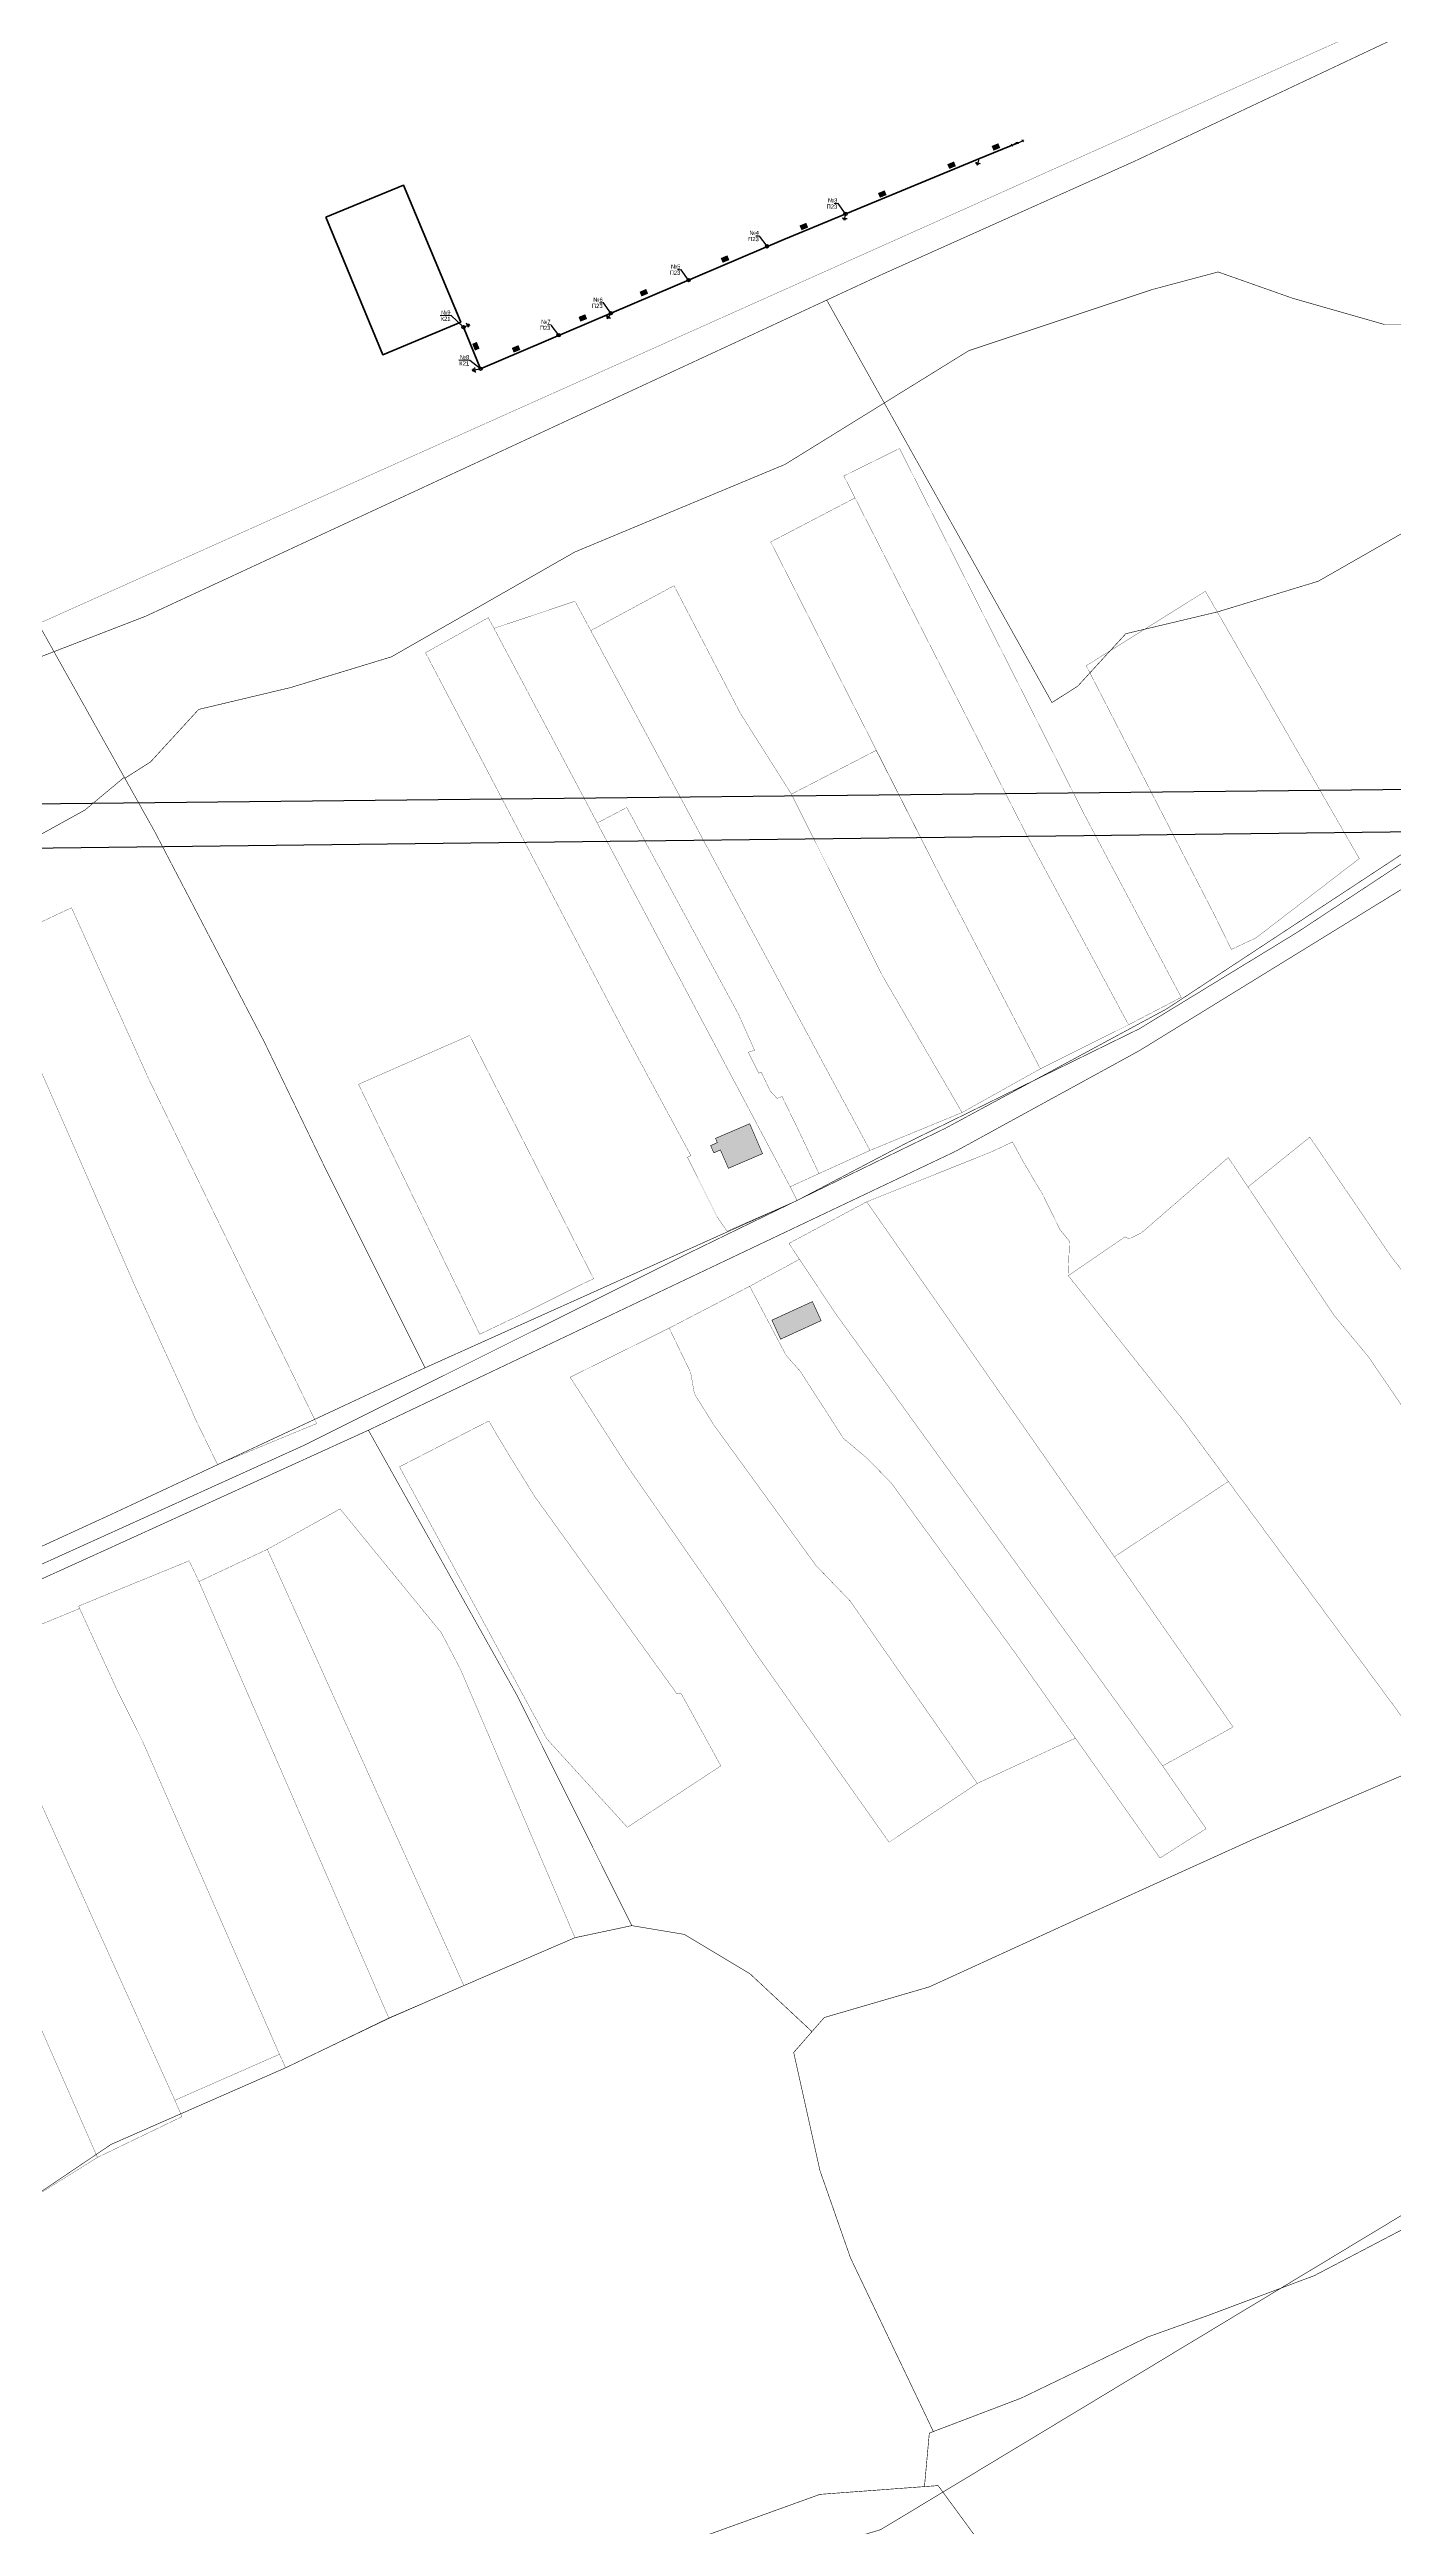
# Model space of a CAD drawing. Header units: millimetres. Extents: x 1265826 to 1360210, y 383897 to 506623.
# Drawn here: x 1307246 to 1307645, y 439594 to 440328 of the extents above; entities that cross this region are included whole.
import ezdxf
from ezdxf.enums import TextEntityAlignment as Align

# ---------------------------------------------------------------- set-up
doc = ezdxf.new("R2018")
doc.units = ezdxf.units.MM
for name, color, linetype in [('04.1_ЛЭП_наземная_опоры', 7, 'Continuous'), ('14', 7, 'Continuous'), ('Электрика', 7, 'Continuous')]:
    doc.layers.add(name, color=color, linetype=linetype)
doc.styles.get("Standard").update_dxf_attribs({"font": 'Arial.ttf'})
doc.styles.add('стиль1', font='Times New Roman.ttf', dxfattribs={"width": 0.9, "height": 1.25})
doc.dimstyles.new('М 1-1000', dxfattribs={"dimtxt": 1.5, "dimasz": 2.5, "dimexe": 1.25, "dimexo": 0.625, "dimtad": 1, "dimdec": 0, "dimtxsty": 'стиль1', "dimcen": 2.5, "dimse1": 1, "dimse2": 1, "dimsd1": 1, "dimsd2": 1, "dimclrt": 5, "dimaunit": 1, "dimadec": 3, "dimazin": 0, "dimtfac": 1, "dimtdec": 0, "dimtmove": 0, "dimatfit": 3, "dimfxl": 1.25, "dimtfill": 2, "dimtfillclr": 7, "dimarcsym": 0})
picture_1 = doc.add_image_def('image6.png', size_in_pixel=(1920, 1080))
picture_2 = doc.add_image_def('image7.png', size_in_pixel=(1920, 1080))

# ---------------------------------------------------------------- blocks, each defined once
blk = doc.blocks.new('*D124')
at = {"layer": 'Defpoints', "color": 0, "linetype": 'ByBlock', "transparency": 16777216}
for p in [(1307505.59, 440289.39), (1307482.15, 440279.7), (1307482.16, 440279.68)]:
    blk.add_point(p, dxfattribs=at)
at = {"layer": 'Электрика', "color": 5, "linetype": 'ByBlock', "lineweight": 20, "transparency": 16777216, "insert": (1307493.08, 440285.56), "char_height": 1.25, "attachment_point": 5, "rotation": 22.45568, "style": 'стиль1', "bg_fill": 1, "box_fill_scale": 1.1, "bg_fill_color": 7, "bg_fill_true_color": 16777215, "bg_fill_transparency": 0}
blk.add_mtext('25', dxfattribs=at)
blk = doc.blocks.new('*D125')
at = {"layer": 'Defpoints', "color": 0, "linetype": 'ByBlock', "transparency": 16777216}
for p in [(1307521.7, 440296.01), (1307505.57, 440289.45), (1307505.59, 440289.39)]:
    blk.add_point(p, dxfattribs=at)
at = {"layer": 'Электрика', "color": 5, "linetype": 'ByBlock', "lineweight": 20, "transparency": 16777216, "insert": (1307513.62, 440294.12), "char_height": 1.25, "attachment_point": 5, "rotation": 22.34749, "style": 'стиль1', "bg_fill": 1, "box_fill_scale": 1.1, "bg_fill_color": 7, "bg_fill_true_color": 16777215, "bg_fill_transparency": 0}
blk.add_mtext('17', dxfattribs=at)
blk = doc.blocks.new('*D126')
at = {"layer": 'Defpoints', "color": 0, "linetype": 'ByBlock', "transparency": 16777216}
for p in [(1307538.47, 440301.36), (1307525.78, 440297.75), (1307526.38, 440296.32)]:
    blk.add_point(p, dxfattribs=at)
at = {"layer": 'Электрика', "color": 5, "linetype": 'ByBlock', "lineweight": 20, "transparency": 16777216, "insert": (1307526.76, 440299.52), "char_height": 1.25, "attachment_point": 5, "rotation": 22.65781, "style": 'стиль1', "bg_fill": 1, "box_fill_scale": 1.1, "bg_fill_color": 7, "bg_fill_true_color": 16777215, "bg_fill_transparency": 0}
blk.add_mtext('13', dxfattribs=at)
blk = doc.blocks.new('*U146')
at = {"color": 0}
for points in [[(-2.26, 3), (-3.37, 3)], [(0, 0), (-2.26, 3)]]:
    blk.add_lwpolyline(points, dxfattribs=at)
blk.add_circle((0, 0), 0.5, dxfattribs=at)
at = {"color": 0, "flags": 8}
blk.add_attdef('SL_NAME', text='', height=1.25, dxfattribs=at).set_placement((-2.47, 2.73), align=Align.TOP_RIGHT)
blk.add_attdef('SL_NUM', text='', height=1.25, dxfattribs=at).set_placement((-2.47, 3.29), align=Align.BOTTOM_RIGHT)
blk = doc.blocks.new('*U143')
at = {"color": 0}
for points in [[(-3.2, 2.41), (-6.49, 2.41)], [(0, 0), (-3.2, 2.41)]]:
    blk.add_lwpolyline(points, dxfattribs=at)
blk.add_circle((0, 0), 0.5, dxfattribs=at)
at = {"color": 0, "flags": 8}
blk.add_attdef('SL_NAME', text='', height=1.25, dxfattribs=at).set_placement((-3.41, 2.14), align=Align.TOP_RIGHT)
blk.add_attdef('SL_NUM', text='', height=1.25, dxfattribs=at).set_placement((-3.41, 2.7), align=Align.BOTTOM_RIGHT)
blk = doc.blocks.new('*D131')
at = {"layer": 'Defpoints', "color": 0, "linetype": 'ByBlock', "transparency": 16777216}
for p in [(1307482.18, 440279.71), (1307458.82, 440270.22), (1307458.86, 440270.12)]:
    blk.add_point(p, dxfattribs=at)
at = {"layer": 'Электрика', "color": 5, "linetype": 'ByBlock', "lineweight": 20, "transparency": 16777216, "insert": (1307469.84, 440275.94), "char_height": 1.25, "attachment_point": 5, "rotation": 22.11083, "style": 'стиль1', "bg_fill": 1, "box_fill_scale": 1.1, "bg_fill_color": 7, "bg_fill_true_color": 16777215, "bg_fill_transparency": 0}
blk.add_mtext('25', dxfattribs=at)
blk = doc.blocks.new('*D132')
at = {"layer": 'Defpoints', "color": 0, "linetype": 'ByBlock', "transparency": 16777216}
for p in [(1307435.54, 440260.39), (1307412.45, 440250.77), (1307412.48, 440250.7)]:
    blk.add_point(p, dxfattribs=at)
at = {"layer": 'Электрика', "color": 5, "linetype": 'ByBlock', "lineweight": 20, "transparency": 16777216, "insert": (1307422.42, 440256.32), "char_height": 1.25, "attachment_point": 5, "rotation": 22.78367, "style": 'стиль1', "bg_fill": 1, "box_fill_scale": 1.1, "bg_fill_color": 7, "bg_fill_true_color": 16777215, "bg_fill_transparency": 0}
blk.add_mtext('25', dxfattribs=at)
blk = doc.blocks.new('*D133')
at = {"layer": 'Defpoints', "color": 0, "linetype": 'ByBlock', "transparency": 16777216}
for p in [(1307412.47, 440250.71), (1307397.16, 440244.57), (1307397.18, 440244.51)]:
    blk.add_point(p, dxfattribs=at)
at = {"layer": 'Электрика', "color": 5, "linetype": 'ByBlock', "lineweight": 20, "transparency": 16777216, "insert": (1307404.34, 440248.84), "char_height": 1.25, "attachment_point": 5, "rotation": 22.05771, "style": 'стиль1', "bg_fill": 1, "box_fill_scale": 1.1, "bg_fill_color": 7, "bg_fill_true_color": 16777215, "bg_fill_transparency": 0}
blk.add_mtext('16', dxfattribs=at)
blk = doc.blocks.new('*D134')
at = {"layer": 'Defpoints', "color": 0, "linetype": 'ByBlock', "transparency": 16777216}
for p in [(1307397.18, 440243.49), (1307374.01, 440233.89), (1307374.04, 440233.81)]:
    blk.add_point(p, dxfattribs=at)
at = {"layer": 'Электрика', "color": 5, "linetype": 'ByBlock', "lineweight": 20, "transparency": 16777216, "insert": (1307384.56, 440239.67), "char_height": 1.25, "attachment_point": 5, "rotation": 22.70464, "style": 'стиль1', "bg_fill": 1, "box_fill_scale": 1.1, "bg_fill_color": 7, "bg_fill_true_color": 16777215, "bg_fill_transparency": 0}
blk.add_mtext('25', dxfattribs=at)
blk = doc.blocks.new('*D137')
at = {"layer": 'Defpoints', "color": 0, "linetype": 'ByBlock', "transparency": 16777216}
for p in [(1307368.94, 440246.15), (1307368.94, 440246.15), (1307374.04, 440233.81)]:
    blk.add_point(p, dxfattribs=at)
at = {"layer": 'Электрика', "color": 5, "linetype": 'ByBlock', "lineweight": 20, "transparency": 16777216, "insert": (1307372.64, 440240.46), "char_height": 1.25, "attachment_point": 5, "rotation": 292.48857, "style": 'стиль1', "bg_fill": 1, "box_fill_scale": 1.1, "bg_fill_color": 7, "bg_fill_true_color": 16777215, "bg_fill_transparency": 0}
blk.add_mtext('12', dxfattribs=at)
blk = doc.blocks.new('Пл_Заземление')
at = {"color": 0, "lineweight": 30}
for p, q in [((0, 0), (0, -1.29)), ((-0.72, -1.29), (0.72, -1.29)), ((0.48, -1.6), (-0.48, -1.6)), ((0.24, -1.89), (-0.24, -1.89))]:
    blk.add_line(p, q, dxfattribs=at)
blk = doc.blocks.new('*U147')
at = {"color": 0, "lineweight": 30}
for p, q in [((0, 0), (0.74, 1.06)), ((1.33, 0.64), (0.15, 1.47)), ((0.53, 1.59), (1.31, 1.04)), ((0.89, 1.69), (1.28, 1.41))]:
    blk.add_line(p, q, dxfattribs=at)
blk = doc.blocks.new('*U140')
at = {"color": 0, "lineweight": 30}
for p, q in [((0, 0), (0.49, -1.2)), ((-0.18, -1.47), (1.16, -0.92)), ((1.05, -1.3), (0.16, -1.67)), ((0.94, -1.66), (0.49, -1.84))]:
    blk.add_line(p, q, dxfattribs=at)
blk = doc.blocks.new('*U141')
at = {"color": 0, "lineweight": 30}
for p, q in [((0, 0), (0.37, -1.24)), ((-0.32, -1.45), (1.06, -1.03)), ((0.92, -1.4), (0, -1.67)), ((0.77, -1.75), (0.31, -1.88))]:
    blk.add_line(p, q, dxfattribs=at)
blk = doc.blocks.new('*U145')
at = {"color": 0}
for points in [[(-3.55, 3.43), (-6.83, 3.43)], [(0, 0), (-3.55, 3.43)]]:
    blk.add_lwpolyline(points, dxfattribs=at)
blk.add_circle((0, 0), 0.5, dxfattribs=at)
at = {"color": 0, "flags": 8}
blk.add_attdef('SL_NAME', text='', height=1.25, dxfattribs=at).set_placement((-3.75, 3.15), align=Align.TOP_RIGHT)
blk.add_attdef('SL_NUM', text='', height=1.25, dxfattribs=at).set_placement((-3.75, 3.72), align=Align.BOTTOM_RIGHT)
blk = doc.blocks.new('*U144')
at = {"true_color": 0xffffff}
h = blk.add_hatch(color=7, dxfattribs=at)
h.dxf.hatch_style = 1
h.paths.add_polyline_path([(0.03, 0.35), (0.35, -0.03), (-0.03, -0.35), (-0.35, 0.03)])
at = {"color": 0}
for points in [[(-0.2, 0.16), (-1.56, 1.25), (-1.38, 0.78), (-1.56, 1.25), (-1.07, 1.17)], [(0.2, -0.16), (1.56, -1.25), (1.38, -0.78), (1.56, -1.25), (1.07, -1.17)]]:
    blk.add_lwpolyline(points, dxfattribs=at)
blk.add_lwpolyline([(0.03, 0.35), (0.35, -0.03), (-0.03, -0.35), (-0.35, 0.03)], close=True, dxfattribs=at)
blk.add_circle((0, 0), 0.025, dxfattribs=at)
blk = doc.blocks.new('*U139')
at = {"color": 0, "lineweight": 30}
for p, q in [((0, 0), (-0.95, -0.87)), ((-1.24, -1.45), (-1.56, -1.1)), ((-0.86, -1.44), (-1.51, -0.73)), ((-1.44, -0.34), (-0.47, -1.4))]:
    blk.add_line(p, q, dxfattribs=at)
blk = doc.blocks.new('*D148')
at = {"layer": 'Defpoints', "color": 0, "linetype": 'ByBlock', "transparency": 16777216}
for p in [(1307458.95, 440270.1), (1307435.54, 440260.39), (1307435.54, 440260.39)]:
    blk.add_point(p, dxfattribs=at)
at = {"layer": 'Электрика', "color": 5, "linetype": 'ByBlock', "lineweight": 20, "transparency": 16777216, "insert": (1307446.48, 440266.29), "char_height": 1.25, "attachment_point": 5, "rotation": 22.52893, "style": 'стиль1', "bg_fill": 1, "box_fill_scale": 1.1, "bg_fill_color": 7, "bg_fill_true_color": 16777215, "bg_fill_transparency": 0}
blk.add_mtext('25', dxfattribs=at)

msp = doc.modelspace()

# ---------------------------------------------------------------- hatches: boundary and pattern name
at = {"layer": '14', "linetype": 'Continuous'}
for points in [[(1307443.67, 440005.69), (1307444.18, 440004.42), (1307442.21, 440003.57), (1307443.16, 440001.4), (1307445.12, 440002.25), (1307447.47, 439996.82), (1307457.59, 440001.16), (1307453.79, 440010.03)], [(1307460.37, 439951.82), (1307462.95, 439946.18), (1307474.96, 439951.67), (1307472.38, 439957.31)]]:
    msp.add_hatch(color=12, dxfattribs=at).paths.add_polyline_path(points)

# ---------------------------------------------------------------- linework, layer by layer
at = {"layer": '14', "color": 7, "const_width": 0.08, "flags": 128}
for points in [[(1306844.63, 440525.44), (1306976.9, 440258.68), (1307063.78, 440077.98), (1307778.83, 440398.18), (1307733.8, 440457.37), (1307720.83, 440488.49), (1307696.2, 440529.98), (1307670.26, 440529.98), (1307637.85, 440531.27), (1307631.37, 440541.65), (1307631.37, 440553.32), (1307644.33, 440580.55), (1307652.11, 440601.29), (1307545.79, 440781.52), (1307518.56, 440829.49), (1307516.76, 440832.53), (1306844.63, 440525.44)], [(1307485, 440195.51), (1307536.35, 440094.67), (1307566.06, 440039.35), (1307581.68, 440047.49), (1307553, 440101.57), (1307552.07, 440103.4), (1307498.19, 440210.16), (1307481.69, 440202.02), (1307485, 440195.51)], [(1307566.06, 440039.35), (1307536.35, 440094.67), (1307485, 440195.51), (1307460.01, 440182.46), (1307510.53, 440082.85), (1307539.92, 440026.31), (1307566.06, 440039.35)], [(1307406.69, 440156.18), (1307489.45, 440002.13), (1307516.73, 440013.35), (1307493.12, 440053.9), (1307466.15, 440107.71), (1307451.09, 440131.55), (1307431.37, 440169.49), (1307406.69, 440156.18)], [(1307378.02, 440156.84), (1307408.61, 440099.16), (1307417.37, 440103.76), (1307450.5, 440042.4), (1307455.24, 440031.78), (1307453.37, 440031.25), (1307456.49, 440024.98), (1307457.21, 440025.33), (1307459.87, 440019.73), (1307461.93, 440017.53), (1307463.37, 440018.12), (1307466.84, 440010.97), (1307467.36, 440009.94), (1307474.32, 439995.25), (1307489.45, 440002.13), (1307402.01, 440164.9), (1307378.02, 440156.84)], [(1307588.81, 440167.84), (1307553.52, 440145.77), (1307571.29, 440111.19), (1307591.43, 440072.07), (1307596.53, 440061.69), (1307603.8, 440065.1), (1307634.44, 440088.62), (1307592.4, 440161.63), (1307588.81, 440167.84)], [(1307357.72, 440149.63), (1307417.33, 440035.82), (1307436.36, 440000.58), (1307435.34, 440000.07), (1307444.16, 439982.4), (1307447.09, 439978.18), (1307467.82, 439987.27), (1307465.78, 439991.36), (1307456.78, 440008.32), (1307436.67, 440046.24), (1307378.02, 440156.84), (1307376.32, 440160.02), (1307357.72, 440149.63)], [(1307466.15, 440107.71), (1307493.12, 440053.9), (1307516.73, 440013.35), (1307539.92, 440026.31), (1307510.53, 440082.85), (1307491.28, 440120.69), (1307466.15, 440107.71)], [(1307408.61, 440099.16), (1307465.78, 439991.36), (1307474.32, 439995.25), (1307467.36, 440009.94), (1307466.84, 440010.97), (1307463.37, 440018.12), (1307461.93, 440017.53), (1307459.87, 440019.73), (1307457.21, 440025.33), (1307456.49, 440024.98), (1307453.37, 440031.25), (1307455.24, 440031.78), (1307450.5, 440042.4), (1307417.37, 440103.76), (1307408.61, 440099.16)], [(1307325.46, 439921.17), (1307296.71, 439980.17), (1307275.67, 440023.35), (1307252.81, 440074.05), (1307227.15, 440061.95), (1307240.3, 440033.52), (1307271.58, 439962), (1307287.15, 439927.97), (1307289.56, 439922.39), (1307296.08, 439909.04), (1307315.45, 439917.04), (1307325.46, 439921.17)], [(1307337.86, 440021.71), (1307373.8, 439947.64), (1307387.99, 439954.41), (1307403.01, 439961.95), (1307407.53, 439964.11), (1307370.79, 440036.19), (1307337.86, 440021.71)], [(1307525.55, 440001.75), (1307488.46, 439986.89), (1307561.87, 439881.67), (1307595.62, 439904), (1307581.91, 439922.6), (1307548.2, 439965), (1307548.54, 439975.23), (1307545.82, 439978.49), (1307540.64, 439988.99), (1307534.92, 439998.64), (1307531.66, 440004.63), (1307525.55, 440001.75)], [(1307548.2, 439965), (1307581.91, 439922.6), (1307656.83, 439821.01), (1307676.54, 439836.87), (1307696.9, 439853.2), (1307637.23, 439940.85), (1307627, 439953.2), (1307595.6, 440000), (1307569.9, 439977.7), (1307566.2, 439975.9), (1307565, 439976.5), (1307548.2, 439965)], [(1307601.45, 439991.28), (1307627, 439953.2), (1307637.23, 439940.85), (1307660.74, 439906.31), (1307681.17, 439918.48), (1307657.3, 439953.34), (1307643.76, 439970.81), (1307619.77, 440006.05), (1307601.45, 439991.28)], [(1307488.46, 439986.89), (1307465.42, 439974.56), (1307479.08, 439953.98), (1307576.17, 439819.69), (1307597.05, 439831.24), (1307488.46, 439986.89)], [(1307468.54, 439969.86), (1307453.78, 439961.85), (1307464.51, 439941.52), (1307466.41, 439939.27), (1307468.72, 439936.73), (1307480.94, 439917.77), (1307481.47, 439916.88), (1307484.04, 439914.7), (1307488.54, 439910.91), (1307495.77, 439903.51), (1307532.37, 439853.3), (1307550.31, 439827.93), (1307575.38, 439792.39), (1307589.03, 439801.09), (1307576.17, 439819.69), (1307479.08, 439953.98), (1307468.54, 439969.86)], [(1307429.93, 439949.45), (1307436.28, 439936.32), (1307437.41, 439929.99), (1307443.19, 439920.7), (1307473.43, 439879.09), (1307483.56, 439868.57), (1307521.24, 439814.52), (1307550.31, 439827.93), (1307532.37, 439853.3), (1307495.77, 439903.51), (1307488.54, 439910.91), (1307484.04, 439914.7), (1307481.47, 439916.88), (1307480.94, 439917.77), (1307468.72, 439936.73), (1307466.41, 439939.27), (1307464.51, 439941.52), (1307453.78, 439961.85), (1307429.93, 439949.45)], [(1307400.59, 439934.89), (1307417.09, 439909.16), (1307445.34, 439868.48), (1307455.48, 439853.23), (1307495.08, 439797.09), (1307521.24, 439814.52), (1307483.56, 439868.57), (1307473.43, 439879.09), (1307443.19, 439920.7), (1307437.41, 439929.99), (1307436.28, 439936.32), (1307429.93, 439949.45), (1307400.59, 439934.89)], [(1307350, 439908.35), (1307363.96, 439882.57), (1307367.72, 439875.63), (1307393.64, 439827.75), (1307417.53, 439801.5), (1307445.23, 439819.71), (1307433.49, 439841.13), (1307432.12, 439841.19), (1307390.04, 439899.6), (1307381.82, 439912.88), (1307376.46, 439921.93), (1307350, 439908.35)], [(1307310.84, 439883.88), (1307369.08, 439754.59), (1307402.01, 439768.79), (1307368.18, 439848.11), (1307362.42, 439859.14), (1307332.4, 439895.87), (1307310.84, 439883.88)], [(1307290.57, 439874.34), (1307346.83, 439745), (1307369.08, 439754.59), (1307310.84, 439883.88), (1307290.57, 439874.34)], [(1307255.21, 439866.35), (1307266.47, 439841.83), (1307273.88, 439826.97), (1307314.43, 439734.23), (1307316.26, 439730.24), (1307346.83, 439745), (1307290.57, 439874.34), (1307287.68, 439880.49), (1307254.96, 439867.09), (1307255.21, 439866.35)], [(1307223.57, 439853.33), (1307283.43, 439720.6), (1307314.43, 439734.23), (1307273.88, 439826.97), (1307266.47, 439841.83), (1307255.21, 439866.35), (1307223.57, 439853.33)], [(1307200.53, 439843.8), (1307211.92, 439816.52), (1307213.53, 439810.82), (1307260.51, 439703.66), (1307285.54, 439715.74), (1307283.43, 439720.6), (1307223.57, 439853.33), (1307223.41, 439853.59), (1307219.74, 439852.08), (1307200.53, 439843.8)], [(1307175.74, 439832.8), (1307183.22, 439817.15), (1307237.64, 439689.37), (1307260.51, 439703.66), (1307213.53, 439810.82), (1307211.92, 439816.52), (1307200.53, 439843.8), (1307197.18, 439841.76), (1307175.74, 439832.8)]]:
    msp.add_lwpolyline(points, dxfattribs=at)
at = {"layer": '14', "color": 12, "const_width": 0.17, "flags": 128}
for points in [[(1307160.7, 440116.36), (1307274.8, 440160.45), (1307476.61, 440254.14), (1307492.63, 440261.58), (1307567.83, 440295.29), (1307773.99, 440392.54)], [(1307773.99, 440392.54), (1307567.83, 440295.29), (1307492.63, 440261.58), (1307476.61, 440254.14), (1307543.2, 440135.16), (1307543.37, 440134.86)], [(1307543.37, 440134.86), (1307550.98, 440139.7), (1307565.24, 440155.26), (1307592.47, 440161.74), (1307622.29, 440170.82), (1307676.75, 440201.94), (1307738.98, 440227.87), (1307793.44, 440261.58), (1307847.9, 440279.73), (1307867.35, 440284.92), (1307889.39, 440277.14), (1307916.62, 440269.36), (1307943.85, 440269.36), (1307980.52, 440274.86), (1307995.71, 440277.14), (1308020.35, 440282.33), (1308022.37, 440290.1), (1308026.58, 440315.26), (1307996.21, 440355.7)], [(1307669.1, 440246.92), (1307641.87, 440246.92), (1307614.64, 440254.7), (1307592.6, 440262.48), (1307573.15, 440257.29), (1307518.69, 440239.14), (1307464.23, 440205.43), (1307402, 440179.5), (1307347.54, 440148.38), (1307317.72, 440139.3), (1307290.49, 440132.82), (1307276.23, 440117.26), (1307268.62, 440112.42), (1307277.52, 440096.51), (1307309.94, 440034.28), (1307328.09, 439996.68)], [(1306885.95, 440093.92), (1306848.35, 440073.18), (1306854.83, 440066.69), (1306867.8, 440060.21), (1306892.43, 440040.76), (1306917.07, 440023.9), (1306943, 439995.38), (1306953.37, 439974.63), (1306930.03, 439964.26), (1306932.63, 439951.29), (1306971.5, 439976.43), (1307014.76, 439997.71), (1307074.1, 440023.23), (1307132.3, 440045.95), (1307207.51, 440075.77), (1307256.78, 440103), (1307268.45, 440112.72), (1307201.86, 440231.7), (1307000.05, 440138.01), (1306885.95, 440093.92)], [(1307091.97, 439814.96), (1307264.56, 439894.24), (1307357.58, 439937.69), (1307328.09, 439996.68), (1307309.94, 440034.28), (1307277.52, 440096.51), (1307268.62, 440112.42), (1307268.45, 440112.72), (1307256.78, 440103), (1307207.51, 440075.77)], [(1307667.68, 440100.83), (1307615.94, 440066.69), (1307569.26, 440038.17), (1307500.54, 440004.46), (1307467.82, 439987.27), (1307357.58, 439937.69), (1307264.56, 439894.24), (1307091.97, 439814.96)], [(1307328.09, 439996.68), (1307357.58, 439937.69), (1307467.82, 439987.27), (1307500.54, 440004.46), (1307569.26, 440038.17), (1307615.94, 440066.69), (1307667.68, 440100.83)], [(1307066.18, 439794.41), (1307263.26, 439883.87), (1307340.79, 439919.19), (1307514.8, 440001.86), (1307569.26, 440031.68), (1307653.54, 440083.55), (1307666.5, 440087.44), (1307704.87, 440024.63), (1307759.1, 439947.6), (1307779.31, 439920.18), (1307805.24, 439882.57), (1307835.06, 439835.9), (1307848.58, 439815.71), (1307853.06, 439808.91), (1307854.51, 439809.96), (1307918.05, 439706.24), (1307994.55, 439589.54), (1308064.56, 439483.22), (1308153.76, 439347.6), (1308196.82, 439274.47), (1308187.74, 439251.13), (1308009.35, 439161.3), (1307966.02, 439222.6), (1307872.66, 439361.34)], [(1307384.77, 439840.72), (1307418.85, 439772.36), (1307434.41, 439769.77), (1307453.86, 439758.1), (1307472.24, 439740.95), (1307475.9, 439745.13), (1307507.02, 439754.21), (1307551.2, 439774.43), (1307602.98, 439797.92), (1307656.83, 439821.01), (1307682.46, 439835.25), (1307711.36, 439857.53), (1307740.41, 439877.39), (1307726.15, 439899.43), (1307715.78, 439920.18), (1307736.52, 439937.03), (1307759.1, 439947.6), (1307704.87, 440024.63), (1307666.5, 440087.44), (1307653.54, 440083.55), (1307569.26, 440031.68), (1307514.8, 440001.86), (1307340.79, 439919.19), (1307384.77, 439840.72)], [(1307237.64, 439689.36), (1307264.56, 439707.53), (1307316.27, 439730.23), (1307346.99, 439744.96), (1307369.08, 439754.59), (1307402.01, 439768.79), (1307418.85, 439772.36), (1307384.77, 439840.72), (1307340.79, 439919.19), (1307263.26, 439883.87), (1307066.18, 439794.41)], [(1307656.83, 439821.01), (1307602.98, 439797.92), (1307551.2, 439774.43), (1307507.02, 439754.21), (1307475.9, 439745.13), (1307472.24, 439740.95), (1307466.83, 439734.76), (1307474.61, 439699.75), (1307483.68, 439673.82)], [(1307202.32, 439476.74), (1307342.35, 439537.68), (1307348.84, 439546.75), (1307376.07, 439566.2), (1307427.93, 439586.95), (1307474.61, 439603.8), (1307505.58, 439606.1), (1307507.02, 439621.96), (1307508.22, 439622.42), (1307483.68, 439673.82), (1307474.61, 439699.75), (1307466.83, 439734.76), (1307472.24, 439740.95), (1307453.86, 439758.1), (1307434.41, 439769.77), (1307418.85, 439772.36), (1307402.01, 439768.79), (1307369.08, 439754.59), (1307346.99, 439744.96), (1307316.27, 439730.23), (1307264.56, 439707.53), (1307237.64, 439689.36)], [(1307483.68, 439673.82), (1307508.22, 439622.42), (1307534.25, 439632.33), (1307571.85, 439650.48), (1307590.01, 439656.97), (1307621.12, 439668.63), (1307659.29, 439688.62)], [(1307735.22, 439568.8), (1307659.29, 439688.62), (1307621.12, 439668.63), (1307590.01, 439656.97), (1307571.85, 439650.48), (1307534.25, 439632.33), (1307508.22, 439622.42), (1307507.02, 439621.96), (1307505.58, 439606.1), (1307509.62, 439606.4), (1307523.88, 439586.95)]]:
    msp.add_lwpolyline(points, dxfattribs=at)
at = {"layer": '14', "color": 92, "const_width": 0.17, "flags": 128}
for points in [[(1307658.3, 440097.32), (1307577.37, 440044.08), (1307511.67, 440008.63), (1307435.35, 439971.5), (1307321.86, 439914.78), (1307124.14, 439825.17), (1307053.54, 439792.07), (1307015.01, 439763.03), (1307005.85, 439758.96), (1306626.73, 440144.5), (1306641.97, 440139.81)], [(1307443.67, 440005.69), (1307444.18, 440004.42), (1307442.21, 440003.57), (1307443.16, 440001.4), (1307445.12, 440002.25), (1307447.47, 439996.82), (1307457.59, 440001.16), (1307453.79, 440010.03), (1307443.67, 440005.69)], [(1307318.4, 439537.64), (1307333.03, 439545.05), (1307492.62, 439593.35), (1307652.64, 439689.92), (1307839.92, 439816.37)]]:
    msp.add_lwpolyline(points, dxfattribs=at)
at = {"layer": '14', "color": 31, "const_width": 0.17, "flags": 128}
msp.add_lwpolyline([(1307460.37, 439951.82), (1307462.95, 439946.18), (1307474.96, 439951.67), (1307472.38, 439957.31), (1307460.37, 439951.82)], dxfattribs=at)
at = {"layer": 'Электрика', "lineweight": 50}
for points in [[(1307521.72, 440296.03), (1307533.08, 440300.7)], [(1307374.02, 440233.8), (1307463.93, 440272.13), (1307521.72, 440296.03)], [(1307374.04, 440233.81), (1307368.94, 440246.15)]]:
    msp.add_lwpolyline(points, dxfattribs=at)
at = {"layer": 'Электрика', "color": 1, "lineweight": 50}
msp.add_lwpolyline([(1307328.16, 440278.74), (1307351.16, 440288.25), (1307368.17, 440247.64), (1307345.05, 440237.95), (1307328.18, 440278.75)], dxfattribs=at)

# ---------------------------------------------------------------- block references
at = {"layer": '04.1_ЛЭП_наземная_опоры', "rotation": 60.85562409784838}
msp.add_blockref('*U144', (1307533.08, 440300.7), dxfattribs=at)
at = {"layer": 'Электрика', "rotation": 327.7570312346921}
for name, p in [('*U141', (1307521.72, 440296.03)), ('*U140', (1307482.15, 440279.7)), ('Пл_Заземление', (1307412.65, 440250.28)), ('*U147', (1307368.94, 440246.15)), ('*U139', (1307373.59, 440233.64))]:
    msp.add_blockref(name, p, dxfattribs=at)
at = {"layer": 'Электрика'}
ref = msp.add_blockref('*U146', (1307482.18, 440279.71), dxfattribs=dict(at, rotation=359.1477520332956))
lines = msp.add_mtext('№3', dxfattribs={"layer": '0', "color": 0, "insert": (1307479.76, 440283.04), "char_height": 1.25, "width": 2.6236, "attachment_point": 9, "rotation": 359.14775, "bg_fill": 3, "box_fill_scale": 1.1, "bg_fill_color": 256, "bg_fill_transparency": 0})
ref.add_attrib('SL_NUM', '', (1307479.76, 440283.04)).embed_mtext(lines)
lines = msp.add_mtext('П23', dxfattribs={"layer": '0', "color": 0, "insert": (1307479.75, 440282.47), "char_height": 1.25, "attachment_point": 3, "rotation": 359.14775, "bg_fill": 3, "box_fill_scale": 1.1, "bg_fill_color": 256, "bg_fill_transparency": 0})
ref.add_attrib('SL_NAME', '', (1307479.75, 440282.47)).embed_mtext(lines)
ref = msp.add_blockref('*U146', (1307458.93, 440270.08), dxfattribs=dict(at, rotation=359.1477520332956))
lines = msp.add_mtext('№4', dxfattribs={"layer": '0', "color": 0, "insert": (1307456.51, 440273.41), "char_height": 1.25, "attachment_point": 9, "rotation": 359.14775, "bg_fill": 3, "box_fill_scale": 1.1, "bg_fill_color": 256, "bg_fill_transparency": 0})
ref.add_attrib('SL_NUM', '', (1307456.51, 440273.41)).embed_mtext(lines)
lines = msp.add_mtext('П23', dxfattribs={"layer": '0', "color": 0, "insert": (1307456.5, 440272.84), "char_height": 1.25, "attachment_point": 3, "rotation": 359.14775, "bg_fill": 3, "box_fill_scale": 1.1, "bg_fill_color": 256, "bg_fill_transparency": 0})
ref.add_attrib('SL_NAME', '', (1307456.5, 440272.84)).embed_mtext(lines)
ref = msp.add_blockref('*U146', (1307435.67, 440260.09), dxfattribs=dict(at, rotation=359.1477520332956))
lines = msp.add_mtext('№5', dxfattribs={"layer": '0', "color": 0, "insert": (1307433.25, 440263.41), "char_height": 1.25, "attachment_point": 9, "rotation": 359.14775, "bg_fill": 3, "box_fill_scale": 1.1, "bg_fill_color": 256, "bg_fill_transparency": 0})
ref.add_attrib('SL_NUM', '', (1307433.25, 440263.41)).embed_mtext(lines)
lines = msp.add_mtext('П23', dxfattribs={"layer": '0', "color": 0, "insert": (1307433.24, 440262.85), "char_height": 1.25, "attachment_point": 3, "rotation": 359.14775, "bg_fill": 3, "box_fill_scale": 1.1, "bg_fill_color": 256, "bg_fill_transparency": 0})
ref.add_attrib('SL_NAME', '', (1307433.24, 440262.85)).embed_mtext(lines)
ref = msp.add_blockref('*U145', (1307368.94, 440246.15), dxfattribs=dict(at, rotation=0.7258075718101739))
lines = msp.add_mtext('№9', dxfattribs={"layer": '0', "color": 0, "insert": (1307365.13, 440249.82), "char_height": 1.25, "width": 3.5957, "attachment_point": 9, "rotation": 0.72581, "bg_fill": 3, "box_fill_scale": 1.1, "bg_fill_color": 256, "bg_fill_transparency": 0})
ref.add_attrib('SL_NUM', '', (1307365.13, 440249.82)).embed_mtext(lines)
lines = msp.add_mtext('К21', dxfattribs={"layer": '0', "color": 0, "insert": (1307365.14, 440249.25), "char_height": 1.25, "attachment_point": 3, "rotation": 0.72581, "bg_fill": 3, "box_fill_scale": 1.1, "bg_fill_color": 256, "bg_fill_transparency": 0})
ref.add_attrib('SL_NAME', '', (1307365.14, 440249.25)).embed_mtext(lines)
ref = msp.add_blockref('*U146', (1307412.65, 440250.28), dxfattribs=dict(at, rotation=359.1477520332956))
lines = msp.add_mtext('№6', dxfattribs={"layer": '0', "color": 0, "insert": (1307410.23, 440253.6), "char_height": 1.25, "attachment_point": 9, "rotation": 359.14775, "bg_fill": 3, "box_fill_scale": 1.1, "bg_fill_color": 256, "bg_fill_transparency": 0})
ref.add_attrib('SL_NUM', '', (1307410.23, 440253.6)).embed_mtext(lines)
lines = msp.add_mtext('П23', dxfattribs={"layer": '0', "color": 0, "insert": (1307410.22, 440253.04), "char_height": 1.25, "attachment_point": 3, "rotation": 359.14775, "bg_fill": 3, "box_fill_scale": 1.1, "bg_fill_color": 256, "bg_fill_transparency": 0})
ref.add_attrib('SL_NAME', '', (1307410.22, 440253.04)).embed_mtext(lines)
ref = msp.add_blockref('*U146', (1307397.18, 440243.72), dxfattribs=dict(at, rotation=359.1477520332956))
lines = msp.add_mtext('№7', dxfattribs={"layer": '0', "color": 0, "insert": (1307394.76, 440247.05), "char_height": 1.25, "attachment_point": 9, "rotation": 359.14775, "bg_fill": 3, "box_fill_scale": 1.1, "bg_fill_color": 256, "bg_fill_transparency": 0})
ref.add_attrib('SL_NUM', '', (1307394.76, 440247.05)).embed_mtext(lines)
lines = msp.add_mtext('П23', dxfattribs={"layer": '0', "color": 0, "insert": (1307394.75, 440246.49), "char_height": 1.25, "attachment_point": 3, "rotation": 359.14775, "bg_fill": 3, "box_fill_scale": 1.1, "bg_fill_color": 256, "bg_fill_transparency": 0})
ref.add_attrib('SL_NAME', '', (1307394.75, 440246.49)).embed_mtext(lines)
ref = msp.add_blockref('*U143', (1307374.04, 440233.81), dxfattribs=dict(at, rotation=359.2318188878345))
lines = msp.add_mtext('№8', dxfattribs={"layer": '0', "color": 0, "insert": (1307370.67, 440236.56), "char_height": 1.25, "attachment_point": 9, "rotation": 359.23182, "bg_fill": 3, "box_fill_scale": 1.1, "bg_fill_color": 256, "bg_fill_transparency": 0})
ref.add_attrib('SL_NUM', '', (1307370.67, 440236.56)).embed_mtext(lines)
lines = msp.add_mtext('К21', dxfattribs={"layer": '0', "color": 0, "insert": (1307370.66, 440235.99), "char_height": 1.25, "attachment_point": 3, "rotation": 359.23182, "bg_fill": 3, "box_fill_scale": 1.1, "bg_fill_color": 256, "bg_fill_transparency": 0})
ref.add_attrib('SL_NAME', '', (1307370.66, 440235.99)).embed_mtext(lines)

# ---------------------------------------------------------------- dimensions: what is measured, and where the dimension line sits
at = {"layer": 'Электрика', "color": 18, "linetype": 'ByBlock', "lineweight": 20, "true_color": 0x000000}
for base, p1, p2, angle, picture, middle in [((1307525.78, 440297.75), (1307538.47, 440301.36), (1307526.38, 440296.32), 202.65781, '*D126', (1307527.25, 440298.36)), ((1307505.57, 440289.45), (1307521.7, 440296.01), (1307505.59, 440289.39), 202.34749, '*D125', (1307514.1, 440292.96)), ((1307482.16, 440279.68), (1307505.59, 440289.39), (1307482.15, 440279.7), 202.45568, '*D124', (1307493.56, 440284.39)), ((1307458.86, 440270.12), (1307482.18, 440279.71), (1307458.82, 440270.22), 202.11083, '*D131', (1307470.32, 440274.78)), ((1307435.54, 440260.39), (1307458.95, 440270.1), (1307435.54, 440260.39), 202.52893, '*D148', (1307446.96, 440265.12)), ((1307412.45, 440250.77), (1307435.54, 440260.39), (1307412.48, 440250.7), 202.78367, '*D132', (1307422.91, 440255.16)), ((1307397.16, 440244.57), (1307412.47, 440250.71), (1307397.18, 440244.51), 202.05771, '*D133', (1307404.82, 440247.67)), ((1307374.01, 440233.89), (1307397.18, 440243.49), (1307374.04, 440233.81), 202.70464, '*D134', (1307385.05, 440238.51))]:
    dim = msp.add_linear_dim(base=base, p1=p1, p2=p2, angle=angle, dimstyle='М 1-1000', override={"dimtxt": 1, "dimtofl": 0}, dxfattribs=at)
    dim.commit()
    dim.dimension.update_dxf_attribs({"geometry": picture, "text_midpoint": middle, "dimtype": 161})
dim = msp.add_linear_dim(base=(1307368.94, 440246.15), p1=(1307374.04, 440233.81), p2=(1307368.94, 440246.15), angle=112.48857, text='12', dimstyle='М 1-1000', override={"dimtxt": 1, "dimtofl": 0}, dxfattribs=at)
dim.commit()
dim.dimension.update_dxf_attribs({"geometry": '*D137', "text_midpoint": (1307371.49, 440239.98), "dimtype": 161})

# ---------------------------------------------------------------- pictures from other files: only their frames are drawn
at = {"layer": 'Электрика'}
image = msp.add_image(picture_2, insert=(1307175.09, 440104.04), size_in_units=(695.28, 391.09), rotation=0.60793, dxfattribs=at)
image.dxf.flags = 7
image = msp.add_image(picture_1, insert=(1307180.2, 440090.93), size_in_units=(695.48, 391.21), rotation=0.68672, dxfattribs=dict(at, fade=35))
image.dxf.flags = 6

doc.saveas('drawing.dxf')
